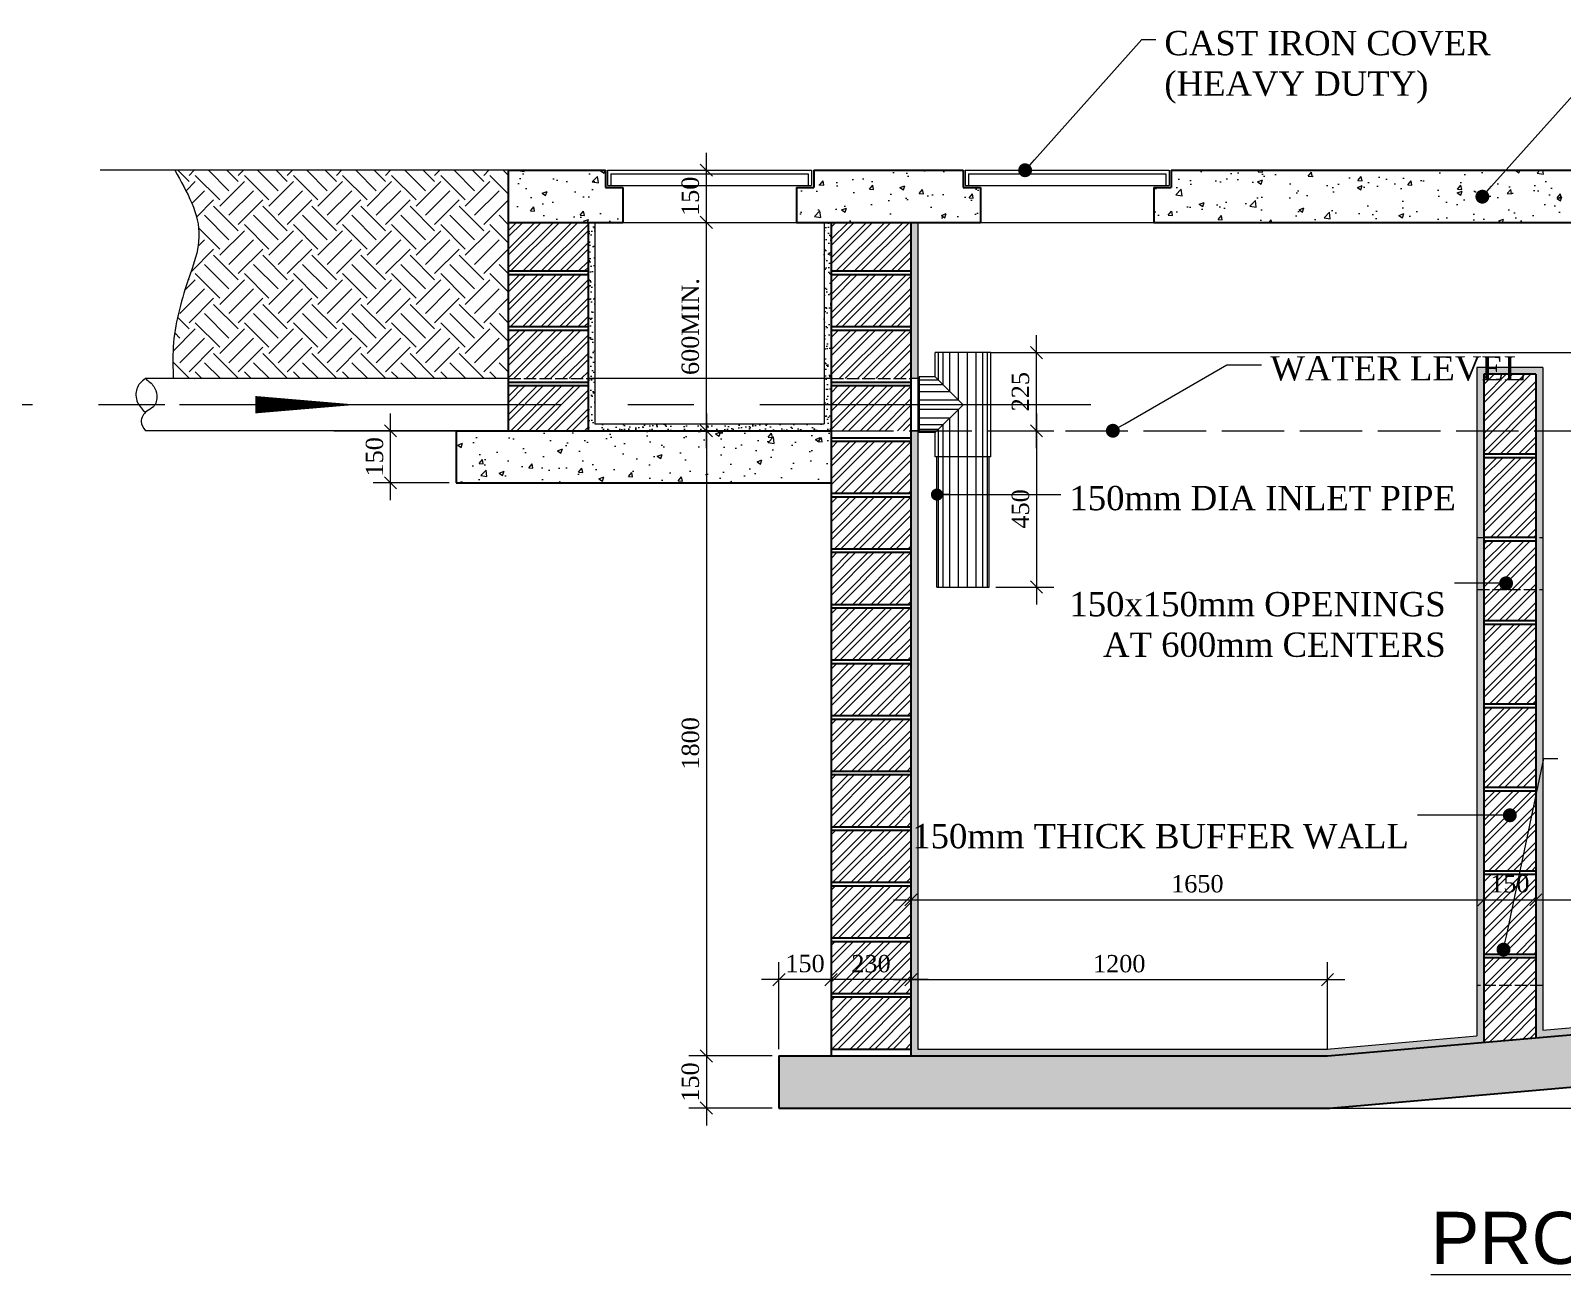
# Model space of a CAD drawing. Header units: inches. Extents: x 13362 to 219275, y -159770 to -978.
# Drawn here: x 163105 to 167517, y -137077 to -133496 of the extents above; entities that cross this region are included whole.
import ezdxf

# ---------------------------------------------------------------- set-up
doc = ezdxf.new("R2010")
doc.units = ezdxf.units.IN
doc.header["$LTSCALE"] = 15
doc.header["$MEASUREMENT"] = 0
doc.linetypes.add('ACAD_ISO02W100', pattern=[15, 12, -3])
doc.linetypes.add('CENTERX2', pattern=[101.6, 63.5, -12.7, 12.7, -12.7])
doc.layers.get('Defpoints').update_dxf_attribs({"lineweight": 0})
for name, color, linetype, lineweight in [('centerline', 8, 'CENTERX2', 9), ('DIMENSIONS', 7, 'Continuous', 0), ('hatch', 252, 'Continuous', 0), ('HATCH 2', 252, 'Continuous', 0), ('MANHOLE COVER', 240, 'Continuous', 9), ('PIPES', 130, 'Continuous', 13), ('PLASTER', 7, 'Continuous', 0), ('TEXTS', 3, 'Continuous', 0), ('WALLS', 50, 'Continuous', 30), ('window', 5, 'Continuous', 0)]:
    doc.layers.add(name, color=color, linetype=linetype, lineweight=lineweight)
doc.styles.add('SS50', font='romantic.ttf', dxfattribs={"height": 50})
doc.styles.get("Standard").update_dxf_attribs({"font": 'arial.ttf', "height": 80})
doc.dimstyles.new('SS50', dxfattribs={"dimtxt": 50, "dimasz": 35, "dimexe": 50, "dimexo": 20, "dimgap": 20, "dimtad": 1, "dimtoh": 1, "dimdec": 0, "dimtxsty": 'SS50', "dimblk": 'OBLIQUE', "dimcen": 2.5, "dimdle": 50, "dimclrd": 150, "dimclre": 150, "dimclrt": 150, "dimadec": 0, "dimazin": 0, "dimtfac": 1, "dimtdec": 0, "dimtix": 1, "dimtmove": 2, "dimatfit": 0, "dimldrblk": 'DOT', "dimfxl": 1, "dimlwd": 0, "dimlwe": 0, "dimarcsym": 0})
pattern_1 = [(50, (136549.83, -162056.09), (143.45204, -12.55043), [15, -165]), (355, (136549.83, -162056.09), (-27.75027, 150.43843), [12, -132]), (100.4514, (136561.78, -162057.14), (115.70188, 137.8879), [12.74804, -140.2284]), (46.1842, (136549.83, -162016.1), (213.4482, -33.1038), [22.5, -247.5]), (96.6356, (136567.61, -162018.85), (186.9325, 194.8236), [19.1221, -210.3426]), (351.1842, (136549.83, -162016.1), (186.9324, 194.8237), [18, -198]), (21, (136569.83, -162026.09), (119.3814, -80.52378), [15, -165]), (326, (136569.83, -162026.09), (48.66307, 145.03), [12, -132]), (71.4514, (136579.77, -162032.8), (168.04453, 64.5061), [12.74804, -140.2284]), (37.5, (136549.826, -162056.09), (2.43197, 66.57877), [0, -130.4, 0, -134, 0, -132.5]), (7.5, (136549.826, -162056.09), (52.61391, 78.88234), [0, -76.4, 0, -127.4, 0, -50.5]), (327.5, (136505.226, -162056.09), (106.76449, -4.510974), [0, -50, 0, -156, 0, -207]), (317.5, (136485.23, -162056.09), (116.63723, 20.021), [0, -65, 0, -103.6, 0, -147])]
pattern_2 = [(45, (136549.826, -162056.09), (-26.516504, 26.516504), []), (45, (136567.504, -162056.09), (-26.516504, 26.516504), [])]
pattern_3 = [(37.5, (136549.826, -162056.091), (-0.9449, 28.902357), [0, -22.8, 0, -25.5, 0, -24.375]), (7.5, (136549.826, -162056.09), (26.54665, 42.33219), [0, -12.3, 0, -20.55, 0, -7.875]), (327.5, (136531.376, -162056.09), (46.712128, 0.084886), [0, -7.5, 0, -27, 0, -35.25]), (317.5, (136531.376, -162056.09), (45.0919, 13.165133), [0, -3.75, 0, -17.7, 0, -20.25])]

# ---------------------------------------------------------------- blocks, each defined once
blk = doc.blocks.new('_Oblique')
at = {"layer": 'window', "color": 0, "lineweight": -2}
blk.add_line((-0.5, -0.5), (0.5, 0.5), dxfattribs=at)
blk = doc.blocks.new('*D226')
at = {"layer": 'Defpoints', "color": 0}
for p in [(165410.4, -136228.4), (165410.4, -136236.1), (165640.4, -136448.3)]:
    blk.add_point(p, dxfattribs=at)
at = {"layer": 'DIMENSIONS', "color": 150, "lineweight": 0}
for p, q in [((165410.4, -136216.1), (165410.4, -136178.4)), ((165640.4, -136428.3), (165640.4, -136178.4)), ((165690.4, -136228.4), (165360.4, -136228.4))]:
    blk.add_line(p, q, dxfattribs=at)
at = {"layer": 'DIMENSIONS', "color": 150, "lineweight": 0, "xscale": 35, "yscale": 35, "zscale": 35, "rotation": 180}
blk.add_blockref('_Oblique', (165410.4, -136228.4), dxfattribs=at)
at = {"layer": 'DIMENSIONS', "color": 150, "lineweight": 0, "xscale": 35, "yscale": 35, "zscale": 35}
blk.add_blockref('_Oblique', (165640.4, -136228.4), dxfattribs=at)
at = {"layer": 'DIMENSIONS', "color": 150, "insert": (165525.4, -136182.9), "char_height": 50, "attachment_point": 5, "style": 'SS50'}
blk.add_mtext('230', dxfattribs=at)
blk = doc.blocks.new('_Dot')
at = {"layer": 'TEXTS', "color": 0, "lineweight": -2}
blk.add_line((-0.5, 0), (-1, 0), dxfattribs=at)
at = {"layer": 'TEXTS', "color": 0, "const_width": 0.5}
blk.add_lwpolyline([(-0.25, 0, 1), (0.25, 0, 1)], format="xyb", close=True, dxfattribs=at)
blk = doc.blocks.new('*D227')
at = {"layer": 'Defpoints', "color": 0}
for p in [(163958, -134648.3), (165051.2, -136448.3), (165260.4, -136448.3)]:
    blk.add_point(p, dxfattribs=at)
at = {"layer": 'DIMENSIONS', "color": 150, "lineweight": 0}
for p, q in [((165051.2, -134598.3), (165051.2, -136498.3)), ((163978, -134648.3), (165101.2, -134648.3)), ((165240.4, -136448.3), (165001.2, -136448.3))]:
    blk.add_line(p, q, dxfattribs=at)
at = {"layer": 'DIMENSIONS', "color": 150, "lineweight": 0, "xscale": 35, "yscale": 35, "zscale": 35}
for p, rotation in [((165051.2, -134648.3), 90), ((165051.2, -136448.3), 270)]:
    blk.add_blockref('_Oblique', p, dxfattribs=dict(at, rotation=rotation))
at = {"layer": 'DIMENSIONS', "color": 150, "insert": (165005.6, -135548.3), "char_height": 50, "attachment_point": 5, "rotation": 90, "style": 'SS50'}
blk.add_mtext('1800', dxfattribs=at)
blk = doc.blocks.new('*D228')
at = {"layer": 'Defpoints', "color": 0}
for p in [(165260.4, -136448.3), (165051.2, -136598.3), (165260.4, -136598.3)]:
    blk.add_point(p, dxfattribs=at)
at = {"layer": 'DIMENSIONS', "color": 150, "lineweight": 0}
for p, q in [((165051.2, -136398.3), (165051.2, -136648.3)), ((165240.4, -136448.3), (165001.2, -136448.3)), ((165240.4, -136598.3), (165001.2, -136598.3))]:
    blk.add_line(p, q, dxfattribs=at)
at = {"layer": 'DIMENSIONS', "color": 150, "lineweight": 0, "xscale": 35, "yscale": 35, "zscale": 35}
for p, rotation in [((165051.2, -136448.3), 90), ((165051.2, -136598.3), 270)]:
    blk.add_blockref('_Oblique', p, dxfattribs=dict(at, rotation=rotation))
at = {"layer": 'DIMENSIONS', "color": 150, "insert": (165005.2, -136523.3), "char_height": 50, "attachment_point": 5, "rotation": 90, "style": 'SS50'}
blk.add_mtext('150', dxfattribs=at)
blk = doc.blocks.new('*D229')
at = {"layer": 'Defpoints', "color": 0}
for p in [(165260.4, -136228.4), (165410.4, -136236.1), (165260.4, -136448.3)]:
    blk.add_point(p, dxfattribs=at)
at = {"layer": 'DIMENSIONS', "color": 150, "lineweight": 0}
for p, q in [((165260.4, -136428.3), (165260.4, -136178.4)), ((165410.4, -136216.1), (165410.4, -136178.4)), ((165460.4, -136228.4), (165210.4, -136228.4))]:
    blk.add_line(p, q, dxfattribs=at)
at = {"layer": 'DIMENSIONS', "color": 150, "lineweight": 0, "xscale": 35, "yscale": 35, "zscale": 35, "rotation": 180}
blk.add_blockref('_Oblique', (165260.4, -136228.4), dxfattribs=at)
at = {"layer": 'DIMENSIONS', "color": 150, "lineweight": 0, "xscale": 35, "yscale": 35, "zscale": 35}
blk.add_blockref('_Oblique', (165410.4, -136228.4), dxfattribs=at)
at = {"layer": 'DIMENSIONS', "color": 150, "insert": (165335.4, -136182.5), "char_height": 50, "attachment_point": 5, "style": 'SS50'}
blk.add_mtext('150', dxfattribs=at)
blk = doc.blocks.new('*D230')
at = {"layer": 'Defpoints', "color": 0}
for p in [(164987.5, -134048.3), (165051.2, -134048.3), (163958, -134648.3)]:
    blk.add_point(p, dxfattribs=at)
at = {"layer": 'DIMENSIONS', "color": 150, "lineweight": 0}
for p, q in [((165051.2, -134698.3), (165051.2, -133998.3)), ((165007.5, -134048.3), (165101.2, -134048.3)), ((163978, -134648.3), (165101.2, -134648.3))]:
    blk.add_line(p, q, dxfattribs=at)
at = {"layer": 'DIMENSIONS', "color": 150, "lineweight": 0, "xscale": 35, "yscale": 35, "zscale": 35}
for p, rotation in [((165051.2, -134048.3), 90), ((165051.2, -134648.3), 270)]:
    blk.add_blockref('_Oblique', p, dxfattribs=dict(at, rotation=rotation))
at = {"layer": 'DIMENSIONS', "color": 150, "insert": (165005.4, -134348.3), "char_height": 50, "attachment_point": 5, "rotation": 90, "style": 'SS50'}
blk.add_mtext('600MIN.', dxfattribs=at)
blk = doc.blocks.new('*D231')
at = {"layer": 'Defpoints', "color": 0}
for p in [(164141.5, -134648.3), (164330.4, -134648.3), (164330.4, -134798.3)]:
    blk.add_point(p, dxfattribs=at)
at = {"layer": 'DIMENSIONS', "color": 150, "lineweight": 0}
for p, q in [((164141.5, -134848.3), (164141.5, -134598.3)), ((164310.4, -134648.3), (164091.5, -134648.3)), ((164310.4, -134798.3), (164091.5, -134798.3))]:
    blk.add_line(p, q, dxfattribs=at)
at = {"layer": 'DIMENSIONS', "color": 150, "lineweight": 0, "xscale": 35, "yscale": 35, "zscale": 35}
for p, rotation in [((164141.5, -134648.3), 90), ((164141.5, -134798.3), 270)]:
    blk.add_blockref('_Oblique', p, dxfattribs=dict(at, rotation=rotation))
at = {"layer": 'DIMENSIONS', "color": 150, "insert": (164095.6, -134723.3), "char_height": 50, "attachment_point": 5, "rotation": 90, "style": 'SS50'}
blk.add_mtext('150', dxfattribs=at)
blk = doc.blocks.new('*D232')
at = {"layer": 'Defpoints', "color": 0}
for p in [(164987.5, -133898.3), (165051.2, -133898.3), (164987.5, -134048.3)]:
    blk.add_point(p, dxfattribs=at)
at = {"layer": 'DIMENSIONS', "color": 150, "lineweight": 0}
for p, q in [((165051.2, -134098.3), (165051.2, -133848.3)), ((165007.5, -133898.3), (165101.2, -133898.3)), ((165007.5, -134048.3), (165101.2, -134048.3))]:
    blk.add_line(p, q, dxfattribs=at)
at = {"layer": 'DIMENSIONS', "color": 150, "lineweight": 0, "xscale": 35, "yscale": 35, "zscale": 35}
for p, rotation in [((165051.2, -133898.3), 90), ((165051.2, -134048.3), 270)]:
    blk.add_blockref('_Oblique', p, dxfattribs=dict(at, rotation=rotation))
at = {"layer": 'DIMENSIONS', "color": 150, "insert": (165005.2, -133973.3), "char_height": 50, "attachment_point": 5, "rotation": 90, "style": 'SS50'}
blk.add_mtext('150', dxfattribs=at)
blk = doc.blocks.new('*D196')
at = {"layer": 'Defpoints', "color": 0}
for p in [(168870.4, -136453.9), (166821.4, -136598.3), (169041.3, -136598.3)]:
    blk.add_point(p, dxfattribs=at)
at = {"layer": 'DIMENSIONS', "color": 150, "lineweight": 0}
for p, q in [((169041.3, -136403.9), (169041.3, -136648.3)), ((168890.4, -136453.9), (169091.3, -136453.9)), ((166841.4, -136598.3), (169091.3, -136598.3))]:
    blk.add_line(p, q, dxfattribs=at)
at = {"layer": 'DIMENSIONS', "color": 150, "lineweight": 0, "xscale": 35, "yscale": 35, "zscale": 35}
for p, rotation in [((169041.3, -136453.9), 90), ((169041.3, -136598.3), 270)]:
    blk.add_blockref('_Oblique', p, dxfattribs=dict(at, rotation=rotation))
at = {"layer": 'DIMENSIONS', "color": 150, "insert": (168995.4, -136526.1), "char_height": 50, "attachment_point": 5, "rotation": 90, "style": 'SS50'}
blk.add_mtext('150', dxfattribs=at)
blk = doc.blocks.new('*D197')
at = {"layer": 'Defpoints', "color": 0}
for p in [(167440.4, -135998.8), (167290.4, -136013.8), (167440.4, -136034.7)]:
    blk.add_point(p, dxfattribs=at)
at = {"layer": 'DIMENSIONS', "color": 150, "lineweight": 0}
for p, q in [((167290.4, -135993.8), (167290.4, -135948.8)), ((167440.4, -136014.7), (167440.4, -135948.8)), ((167240.4, -135998.8), (167490.4, -135998.8))]:
    blk.add_line(p, q, dxfattribs=at)
at = {"layer": 'DIMENSIONS', "color": 150, "lineweight": 0, "xscale": 35, "yscale": 35, "zscale": 35, "rotation": 180}
blk.add_blockref('_Oblique', (167290.4, -135998.8), dxfattribs=at)
at = {"layer": 'DIMENSIONS', "color": 150, "lineweight": 0, "xscale": 35, "yscale": 35, "zscale": 35}
blk.add_blockref('_Oblique', (167440.4, -135998.8), dxfattribs=at)
at = {"layer": 'DIMENSIONS', "color": 150, "insert": (167365.4, -135952.8), "char_height": 50, "attachment_point": 5, "style": 'SS50'}
blk.add_mtext('150', dxfattribs=at)
blk = doc.blocks.new('*D198')
at = {"layer": 'Defpoints', "color": 0}
for p in [(165898.9, -134648.3), (165865.4, -135098.3), (166002, -135098.3)]:
    blk.add_point(p, dxfattribs=at)
at = {"layer": 'DIMENSIONS', "color": 150, "lineweight": 0}
for p, q in [((166002, -134598.3), (166002, -135148.3)), ((165918.9, -134648.3), (166052, -134648.3)), ((165885.4, -135098.3), (166052, -135098.3))]:
    blk.add_line(p, q, dxfattribs=at)
at = {"layer": 'DIMENSIONS', "color": 150, "lineweight": 0, "xscale": 35, "yscale": 35, "zscale": 35}
for p, rotation in [((166002, -134648.3), 90), ((166002, -135098.3), 270)]:
    blk.add_blockref('_Oblique', p, dxfattribs=dict(at, rotation=rotation))
at = {"layer": 'DIMENSIONS', "color": 150, "insert": (165956, -134873.3), "char_height": 50, "attachment_point": 5, "rotation": 90, "style": 'SS50'}
blk.add_mtext('450', dxfattribs=at)
blk = doc.blocks.new('*D199')
at = {"layer": 'Defpoints', "color": 0}
for p in [(165640.4, -136006.1), (167290.4, -135998.8), (167290.4, -136013.8)]:
    blk.add_point(p, dxfattribs=at)
at = {"layer": 'DIMENSIONS', "color": 150, "lineweight": 0}
for p, q in [((165640.4, -135986.1), (165640.4, -135948.8)), ((167290.4, -135993.8), (167290.4, -135948.8)), ((165590.4, -135998.8), (167340.4, -135998.8))]:
    blk.add_line(p, q, dxfattribs=at)
at = {"layer": 'DIMENSIONS', "color": 150, "lineweight": 0, "xscale": 35, "yscale": 35, "zscale": 35, "rotation": 180}
blk.add_blockref('_Oblique', (165640.4, -135998.8), dxfattribs=at)
at = {"layer": 'DIMENSIONS', "color": 150, "lineweight": 0, "xscale": 35, "yscale": 35, "zscale": 35}
blk.add_blockref('_Oblique', (167290.4, -135998.8), dxfattribs=at)
at = {"layer": 'DIMENSIONS', "color": 150, "insert": (166465.4, -135952.8), "char_height": 50, "attachment_point": 5, "style": 'SS50'}
blk.add_mtext('1650', dxfattribs=at)
blk = doc.blocks.new('*D200')
at = {"layer": 'Defpoints', "color": 0}
for p in [(166840.4, -136228.4), (165640.4, -136448.3), (166840.4, -136448.3)]:
    blk.add_point(p, dxfattribs=at)
at = {"layer": 'DIMENSIONS', "color": 150, "lineweight": 0}
for p, q in [((165640.4, -136428.3), (165640.4, -136178.4)), ((166840.4, -136428.3), (166840.4, -136178.4)), ((165590.4, -136228.4), (166890.4, -136228.4))]:
    blk.add_line(p, q, dxfattribs=at)
at = {"layer": 'DIMENSIONS', "color": 150, "lineweight": 0, "xscale": 35, "yscale": 35, "zscale": 35, "rotation": 180}
blk.add_blockref('_Oblique', (165640.4, -136228.4), dxfattribs=at)
at = {"layer": 'DIMENSIONS', "color": 150, "lineweight": 0, "xscale": 35, "yscale": 35, "zscale": 35}
blk.add_blockref('_Oblique', (166840.4, -136228.4), dxfattribs=at)
at = {"layer": 'DIMENSIONS', "color": 150, "insert": (166240.4, -136182.9), "char_height": 50, "attachment_point": 5, "style": 'SS50'}
blk.add_mtext('1200', dxfattribs=at)
blk = doc.blocks.new('*D201')
at = {"layer": 'Defpoints', "color": 0}
for p in [(165870.4, -134423.3), (166002, -134423.3), (165898.9, -134648.3)]:
    blk.add_point(p, dxfattribs=at)
at = {"layer": 'DIMENSIONS', "color": 150, "lineweight": 0}
for p, q in [((166002, -134698.3), (166002, -134373.3)), ((165890.4, -134423.3), (166052, -134423.3)), ((165918.9, -134648.3), (166052, -134648.3))]:
    blk.add_line(p, q, dxfattribs=at)
at = {"layer": 'DIMENSIONS', "color": 150, "lineweight": 0, "xscale": 35, "yscale": 35, "zscale": 35}
for p, rotation in [((166002, -134423.3), 90), ((166002, -134648.3), 270)]:
    blk.add_blockref('_Oblique', p, dxfattribs=dict(at, rotation=rotation))
at = {"layer": 'DIMENSIONS', "color": 150, "insert": (165956, -134535.8), "char_height": 50, "attachment_point": 5, "rotation": 90, "style": 'SS50'}
blk.add_mtext('225', dxfattribs=at)
blk = doc.blocks.new('*D202')
at = {"layer": 'Defpoints', "color": 0}
for p in [(168490.4, -135998.8), (167440.4, -136034.7), (168490.4, -136034.7)]:
    blk.add_point(p, dxfattribs=at)
at = {"layer": 'DIMENSIONS', "color": 150, "lineweight": 0}
for p, q in [((167440.4, -136014.7), (167440.4, -135948.8)), ((168490.4, -136014.7), (168490.4, -135948.8)), ((167390.4, -135998.8), (168540.4, -135998.8))]:
    blk.add_line(p, q, dxfattribs=at)
at = {"layer": 'DIMENSIONS', "color": 150, "lineweight": 0, "xscale": 35, "yscale": 35, "zscale": 35, "rotation": 180}
blk.add_blockref('_Oblique', (167440.4, -135998.8), dxfattribs=at)
at = {"layer": 'DIMENSIONS', "color": 150, "lineweight": 0, "xscale": 35, "yscale": 35, "zscale": 35}
blk.add_blockref('_Oblique', (168490.4, -135998.8), dxfattribs=at)
at = {"layer": 'DIMENSIONS', "color": 150, "insert": (167965.4, -135952.8), "char_height": 50, "attachment_point": 5, "style": 'SS50'}
blk.add_mtext('1050', dxfattribs=at)

msp = doc.modelspace()

# ---------------------------------------------------------------- hatches: boundary and pattern name
at = {"layer": 'HATCH 2'}
h = msp.add_hatch(dxfattribs=at)
h.set_pattern_fill('EARTH', color=256, scale=400, angle=45, style=0)
h.set_pattern_definition([(45, (136549.83, -162056.09), (1e-14, 141.42136), [100, -100]), (45, (136523.31, -162029.57), (1e-14, 141.42136), [100, -100]), (45, (136496.79, -162003.06), (1e-14, 141.42136), [100, -100]), (135, (136496.79, -161985.38), (-141.42136, 1e-14), [100, -100]), (135, (136523.31, -161958.86), (-141.42136, 1e-14), [100, -100]), (135, (136549.83, -161932.35), (-141.42136, 1e-14), [100, -100])])
edge = h.paths.add_edge_path()
edge.add_line((163515.8, -134498.3), (164480.4, -134498.3))
edge.add_line((164480.4, -134498.3), (164480.4, -133898.3))
edge.add_line((164480.4, -133898.3), (163520.2, -133898.3))
edge.add_spline(control_points=[(163520.2, -133898.3), (163555.9, -133961.3), (163614.4, -134064.8), (163548.1, -134237.4), (163511.9, -134371.6), (163514.9, -134467.6), (163515.8, -134498.3)], knot_values=[0, 0, 0, 0, 203.270663, 334.149768, 529.250892, 620.888644, 620.888644, 620.888644, 620.888644], degree=3, periodic=0)
h = msp.add_hatch(dxfattribs=at)
h.set_pattern_fill('AR-CONC', color=256, scale=20, style=0)
h.set_pattern_definition(pattern_1)
h.paths.add_polyline_path([(165310.4, -134048.3), (165840.4, -134048.3), (165840.4, -133948.3), (165790.4, -133948.3), (165790.4, -133898.3), (165360.4, -133898.3), (165360.4, -133948.3), (165310.4, -133948.3)])
h.paths.add_polyline_path([(164480.4, -133898.3), (164480.4, -134048.3), (164810.4, -134048.3), (164810.4, -133948.3), (164760.4, -133948.3), (164760.4, -133898.3)])
h = msp.add_hatch(dxfattribs=at)
h.set_pattern_fill('AR-CONC', color=256, scale=20, style=0)
h.set_pattern_definition(pattern_1)
h.paths.add_polyline_path([(169320.4, -134048.3), (169650.4, -134048.3), (169650.4, -133898.3), (169370.4, -133898.3), (169370.4, -133948.3), (169320.4, -133948.3)])
h.paths.add_polyline_path([(168290.4, -134048.3), (168820.4, -134048.3), (168820.4, -133948.3), (168770.4, -133948.3), (168770.4, -133898.3), (168340.4, -133898.3), (168340.4, -133948.3), (168290.4, -133948.3)])
h.paths.add_polyline_path([(166340.4, -134048.3), (167790.4, -134048.3), (167790.4, -133948.3), (167740.4, -133948.3), (167740.4, -133898.3), (166390.4, -133898.3), (166390.4, -133948.3), (166340.4, -133948.3)])
h = msp.add_hatch(dxfattribs=at)
h.set_pattern_fill('ANSI32', color=256, scale=100, style=0)
h.set_pattern_definition(pattern_2)
h.paths.add_polyline_path([(164710.4, -134048.3), (164480.4, -134048.3), (164480.4, -134188.3), (164710.4, -134188.3)])
h.paths.add_polyline_path([(164710.4, -134198.3), (164480.4, -134198.3), (164480.4, -134348.3), (164710.4, -134348.3)])
h.paths.add_polyline_path([(164710.4, -134358.3), (164480.4, -134358.3), (164480.4, -134498.3), (164710.4, -134498.3)])
h.paths.add_polyline_path([(164710.4, -134518.3), (164480.4, -134518.3), (164480.4, -134573.3), (164710.4, -134573.3)])
h.paths.add_polyline_path([(164710.4, -134573.3), (164480.4, -134573.3), (164480.4, -134648.3), (164710.4, -134648.3)])
h = msp.add_hatch(dxfattribs=at)
h.set_pattern_fill('AR-SAND', color=256, scale=15, style=0)
h.set_pattern_definition(pattern_3)
h.paths.add_polyline_path([(165410.4, -134048.3), (165390.4, -134048.3), (165390.4, -134498.3), (165410.4, -134498.3)])
h.paths.add_polyline_path([(165410.4, -134498.3), (165390.4, -134498.3), (165390.4, -134573.3), (165410.4, -134573.3)])
h.paths.add_polyline_path([(165410.4, -134573.3), (165390.4, -134573.3), (165390.4, -134628.3), (164730.4, -134628.3), (164730.4, -134573.3), (164710.4, -134573.3), (164710.4, -134648.3), (165410.4, -134648.3)])
h.paths.add_polyline_path([(164730.4, -134498.3), (164710.4, -134498.3), (164710.4, -134573.3), (164730.4, -134573.3)])
h.paths.add_polyline_path([(164730.4, -134048.3), (164710.4, -134048.3), (164710.4, -134498.3), (164730.4, -134498.3)])
h = msp.add_hatch(dxfattribs=at)
h.set_pattern_fill('ANSI32', color=256, scale=100, style=0)
h.set_pattern_definition(pattern_2)
h.paths.add_polyline_path([(165640.4, -134048.3), (165410.4, -134048.3), (165410.4, -134188.3), (165640.4, -134188.3)])
h.paths.add_polyline_path([(165640.4, -134198.3), (165410.4, -134198.3), (165410.4, -134348.3), (165640.4, -134348.3)])
h.paths.add_polyline_path([(165640.4, -134358.3), (165410.4, -134358.3), (165410.4, -134498.3), (165640.4, -134498.3)])
h.paths.add_polyline_path([(165640.4, -134518.3), (165410.4, -134518.3), (165410.4, -134573.3), (165640.4, -134573.3)])
h.paths.add_polyline_path([(165640.4, -134573.3), (165410.4, -134573.3), (165410.4, -134648.3), (165640.4, -134648.3)])
h.paths.add_polyline_path([(165640.4, -134678.3), (165410.4, -134678.3), (165410.4, -134828.3), (165640.4, -134828.3)])
h.paths.add_polyline_path([(165640.4, -134998.3), (165410.4, -134998.3), (165410.4, -135148.3), (165640.4, -135148.3)])
h.paths.add_polyline_path([(165640.4, -134838.3), (165410.4, -134838.3), (165410.4, -134988.3), (165640.4, -134988.3)])
h.paths.add_polyline_path([(165640.4, -135158.3), (165410.4, -135158.3), (165410.4, -135308.3), (165640.4, -135308.3)])
h.paths.add_polyline_path([(165640.4, -135318.3), (165410.4, -135318.3), (165410.4, -135468.3), (165640.4, -135468.3)])
h.paths.add_polyline_path([(165640.4, -135478.3), (165410.4, -135478.3), (165410.4, -135628.3), (165640.4, -135628.3)])
h.paths.add_polyline_path([(165640.4, -135638.3), (165410.4, -135638.3), (165410.4, -135788.3), (165640.4, -135788.3)])
h.paths.add_polyline_path([(165640.4, -135798.3), (165410.4, -135798.3), (165410.4, -135948.3), (165640.4, -135948.3)])
h.paths.add_polyline_path([(165640.4, -135958.3), (165410.4, -135958.3), (165410.4, -136108.3), (165640.4, -136108.3)])
h.paths.add_polyline_path([(165640.4, -136118.3), (165410.4, -136118.3), (165410.4, -136268.3), (165640.4, -136268.3)])
h.paths.add_polyline_path([(165640.4, -136278.3), (165410.4, -136278.3), (165410.4, -136428.3), (165640.4, -136428.3)])
h = msp.add_hatch(dxfattribs=at)
h.set_pattern_fill('AR-SAND', color=256, scale=15, style=0)
h.set_pattern_definition(pattern_3)
h.paths.add_polyline_path([(167440.4, -134648.3), (167460.4, -134648.3), (167460.4, -134465.8), (167270.4, -134465.8), (167270.4, -134648.3), (167290.4, -134648.3), (167290.4, -134485.8), (167440.4, -134485.8)])
h.paths.add_polyline_path([(167460.4, -134648.3), (167440.4, -134648.3), (167440.4, -134955.8), (167460.4, -134955.8)], flags=17)
h.paths.add_polyline_path([(167290.4, -134648.3), (167270.4, -134648.3), (167270.4, -134955.8), (167290.4, -134955.8)])
h.paths.add_polyline_path([(167440.4, -134955.8), (167440.4, -135105.8), (167460.4, -135105.8), (167460.4, -134955.8)], flags=17)
h.paths.add_polyline_path([(167290.4, -135105.8), (167290.4, -134955.8), (167270.4, -134955.8), (167270.4, -135105.8)])
h.paths.add_polyline_path([(167290.4, -135105.8), (167270.4, -135105.8), (167270.4, -136245.8), (167290.4, -136245.8)])
h.paths.add_polyline_path([(167460.4, -135105.8), (167440.4, -135105.8), (167440.4, -136245.8), (167460.4, -136245.8)], flags=17)
h.paths.add_polyline_path([(167460.4, -136245.8), (167440.4, -136245.8), (167440.4, -136395.8), (168490.4, -136303.9), (168490.4, -134648.3), (168470.4, -134648.3), (168470.4, -136285.6), (167460.4, -136374)])
h.paths.add_polyline_path([(167290.4, -136245.8), (167270.4, -136245.8), (167270.4, -136390.6), (166839.5, -136428.3), (165660.4, -136428.3), (165660.4, -134648.3), (165640.4, -134648.3), (165640.4, -136448.3), (166840.4, -136448.3), (167290.4, -136408.9)])
h.paths.add_polyline_path([(165640.4, -134498.3), (165660.4, -134498.3), (165660.4, -134048.3), (165640.4, -134048.3)])
h.paths.add_polyline_path([(168490.4, -134048.3), (168470.4, -134048.3), (168470.4, -134498.3), (168490.4, -134498.3)])
h = msp.add_hatch(dxfattribs=at)
h.set_pattern_fill('ANSI32', color=256, scale=100, style=0)
h.set_pattern_definition(pattern_2)
h.paths.add_polyline_path([(167440.4, -134485.8), (167290.4, -134485.8), (167290.4, -134648.3), (167440.4, -134648.3)])
h.paths.add_polyline_path([(167440.4, -134648.3), (167290.4, -134648.3), (167290.4, -134715.8), (167440.4, -134715.8)])
h.paths.add_polyline_path([(167440.4, -134725.8), (167290.4, -134725.8), (167290.4, -134873.3), (167440.4, -134873.3)])
h.paths.add_polyline_path([(167440.4, -134873.3), (167290.4, -134873.3), (167290.4, -134955.8), (167440.4, -134955.8)])
h.paths.add_polyline_path([(167440.4, -134965.8), (167290.4, -134965.8), (167290.4, -135023.3), (167440.4, -135023.3)])
h.paths.add_polyline_path([(167440.4, -135023.3), (167290.4, -135023.3), (167290.4, -135195.8), (167440.4, -135195.8)])
h.paths.add_polyline_path([(167440.4, -135205.8), (167290.4, -135205.8), (167290.4, -135435.8), (167440.4, -135435.8)])
h.paths.add_polyline_path([(167440.4, -135445.8), (167290.4, -135445.8), (167290.4, -135675.8), (167440.4, -135675.8)])
h.paths.add_polyline_path([(167440.4, -135685.8), (167290.4, -135685.8), (167290.4, -135915.8), (167440.4, -135915.8)])
h.paths.add_polyline_path([(167440.4, -135925.8), (167290.4, -135925.8), (167290.4, -136155.8), (167440.4, -136155.8)])
h.paths.add_polyline_path([(167440.4, -136165.8), (167290.4, -136165.8), (167290.4, -136245.8), (167440.4, -136245.8)])
h.paths.add_polyline_path([(167440.4, -136245.8), (167290.4, -136245.8), (167290.4, -136408.9), (167440.4, -136395.8)])
h = msp.add_hatch(dxfattribs=at)
h.set_pattern_fill('AR-CONC', color=256, scale=20, style=0)
h.set_pattern_definition(pattern_1)
h.paths.add_polyline_path([(164330.4, -134798.3), (165410.4, -134798.3), (165410.4, -134648.3), (164710.4, -134648.3), (164330.4, -134648.3)])
h = msp.add_hatch(dxfattribs=at)
h.set_pattern_fill('AR-CONC', color=256, scale=20, style=0)
h.set_pattern_definition(pattern_1)
h.paths.add_polyline_path([(165260.4, -136598.3), (166846.9, -136598.3), (168496.9, -136453.9), (168870.4, -136453.9), (168870.4, -136303.9), (168490.4, -136303.9), (166840.4, -136448.3), (165260.4, -136448.3)])

# ---------------------------------------------------------------- linework, layer by layer
at = {"layer": 'centerline'}
msp.add_line((166158.2, -134573.3), (161693, -134573.3), dxfattribs=at)
at = {"layer": 'DIMENSIONS'}
msp.add_line((165870.4, -134423.3), (168260.4, -134423.3), dxfattribs=at)
at = {"layer": 'hatch'}
for p, q in [((164810.4, -134048.3), (165310.4, -134048.3)), ((165840.4, -134048.3), (166340.4, -134048.3)), ((165719.9, -134502.8), (165719.9, -134423.3)), ((165732.9, -134515.8), (165732.9, -134423.3)), ((165752.9, -134535.8), (165752.9, -134423.3)), ((165777.3, -134560.3), (165777.3, -134423.3)), ((165803.4, -135098.3), (165803.4, -134423.3)), ((165827.9, -135098.3), (165827.9, -134423.3)), ((165847.8, -135098.3), (165847.8, -134423.3)), ((165860.8, -135098.3), (165860.8, -134423.3)), ((165410.4, -134498.3), (164710.4, -134498.3)), ((165719.9, -134502.8), (165664.2, -134502.8)), ((165732.9, -134515.8), (165664.2, -134515.8)), ((165752.9, -134535.8), (165664.2, -134535.8)), ((165777.3, -134560.3), (165664.2, -134560.3)), ((165664.2, -134586.3), (165777.3, -134586.3)), ((165777.3, -135098.3), (165777.3, -134586.3)), ((165664.2, -134610.8), (165752.9, -134610.8)), ((165664.2, -134630.7), (165732.9, -134630.7)), ((165664.2, -134643.8), (165719.9, -134643.8)), ((165719.9, -135098.3), (165719.9, -134643.8)), ((165732.9, -135098.3), (165732.9, -134630.7)), ((165752.9, -135098.3), (165752.9, -134610.8)), ((165410.4, -134648.3), (164710.4, -134648.3))]:
    msp.add_line(p, q, dxfattribs=at)
at = {"layer": 'hatch', "linetype": 'ACAD_ISO02W100', "ltscale": 0.2}
for p, q in [((164480.4, -134498.3), (164730.4, -134498.3)), ((165410.4, -134498.3), (165640.4, -134498.3)), ((167270.4, -134955.8), (167460.4, -134955.8)), ((167270.4, -135105.8), (167460.4, -135105.8)), ((167460.4, -136245.8), (167270.4, -136245.8))]:
    msp.add_line(p, q, dxfattribs=at)
at = {"layer": 'hatch', "linetype": 'ACAD_ISO02W100'}
msp.add_line((165410.4, -134648.3), (168720.4, -134648.3), dxfattribs=at)
at = {"layer": 'HATCH 2'}
msp.add_spline([(163520.2, -133898.3), (163589.9, -134089.2), (163558.2, -134216.2), (163515.8, -134406.7), (163515.8, -134498.3)], degree=3, dxfattribs=at)
at = {"layer": 'MANHOLE COVER'}
for p, q in [((164766.4, -133898.3), (165354.4, -133898.3)), ((164766.4, -133898.3), (164766.4, -133942.3)), ((164776.4, -133908.3), (165344.4, -133908.3)), ((164776.4, -133908.3), (164776.4, -133942.3)), ((165344.4, -133908.3), (165344.4, -133942.3)), ((165354.4, -133898.3), (165354.4, -133942.3)), ((165796.4, -133898.3), (166384.4, -133898.3)), ((165796.4, -133898.3), (165796.4, -133942.3)), ((165806.4, -133908.3), (166374.4, -133908.3)), ((165806.4, -133908.3), (165806.4, -133942.3)), ((166374.4, -133908.3), (166374.4, -133942.3)), ((166384.4, -133898.3), (166384.4, -133942.3)), ((164766.4, -133942.3), (165354.4, -133942.3)), ((165796.4, -133942.3), (166384.4, -133942.3))]:
    msp.add_line(p, q, dxfattribs=at)
at = {"layer": 'PIPES'}
for p, q in [((165710.4, -134493.3), (165710.4, -134423.3)), ((165870.4, -134423.3), (165710.4, -134423.3)), ((165870.4, -134723.3), (165870.4, -134423.3)), ((164480.4, -134498.3), (163435.6, -134498.3)), ((165664.2, -134498.3), (165640.4, -134498.3)), ((165710.4, -134493.3), (165664.2, -134493.3)), ((165664.2, -134493.3), (165664.2, -134653.3)), ((165790.4, -134573.3), (165710.4, -134493.3)), ((163752, -134573.3), (163533.7, -134573.3)), ((165790.4, -134573.3), (165710.4, -134653.3)), ((164480.4, -134648.3), (163435.6, -134648.3)), ((165664.2, -134648.3), (165640.4, -134648.3)), ((165710.4, -134653.3), (165664.2, -134653.3)), ((165710.4, -134723.3), (165710.4, -134653.3)), ((165870.4, -134723.3), (165710.4, -134723.3)), ((165715.4, -135098.3), (165715.4, -134723.3)), ((165865.4, -135098.3), (165865.4, -134723.3)), ((165715.4, -135098.3), (165865.4, -135098.3))]:
    msp.add_line(p, q, dxfattribs=at)
msp.add_lwpolyline([(164046.9, -134573.3, 0, 50, 0), (163752, -134573.3, 50, 50, 0)], format="xyseb", dxfattribs=at)
for points in [[(163435.6, -134498.3), (163419.4, -134511.9), (163408.3, -134545.9), (163412.9, -134566.8), (163436.4, -134596.8)], [(163435.6, -134498.3), (163459.7, -134520.8), (163468.4, -134546.5), (163458.6, -134579.2), (163439.7, -134592.3), (163423.3, -134621.6), (163435.6, -134648.3)]]:
    msp.add_spline(points, degree=3, dxfattribs=at)
at = {"layer": 'PLASTER'}
for p, q in [((164480.4, -133898.3), (163305.5, -133898.3)), ((164730.4, -134048.3), (164730.4, -134628.3)), ((165390.4, -134048.3), (165390.4, -134628.3)), ((165660.4, -134048.3), (165660.4, -136428.3)), ((167460.4, -134465.8), (167270.4, -134465.8)), ((167270.4, -134465.8), (167270.4, -136390.6)), ((167460.4, -134465.8), (167460.4, -136374)), ((164730.4, -134628.3), (165390.4, -134628.3)), ((167460.4, -136374), (168470.4, -136285.6)), ((166838.6, -136428.4), (167270.4, -136390.6)), ((165660.4, -136428.3), (166840.4, -136428.3))]:
    msp.add_line(p, q, dxfattribs=at)
at = {"layer": 'TEXTS'}
for points in [[(165995.9, -133868.5), (166305.4, -133522.2), (166345.4, -133522.2)], [(167312.8, -133944.6), (167622.3, -133598.3), (167662.3, -133598.3)], [(166256.6, -134628.2), (166550, -134458.1), (166650.5, -134458.6)], [(167314.5, -135087.5), (167205.7, -135087.5)], [(167355.4, -136103), (167463.6, -135591.5), (167503.6, -135591.5)], [(167325.4, -135755.4), (167099.6, -135755.4)]]:
    msp.add_lwpolyline(points, dxfattribs=at)
at = {"layer": 'WALLS'}
for p, q in [((164480.4, -133898.3), (164480.4, -134648.3)), ((164480.4, -133898.3), (164760.4, -133898.3)), ((164760.4, -133898.3), (164760.4, -133948.3)), ((165360.4, -133898.3), (165790.4, -133898.3)), ((165360.4, -133898.3), (165360.4, -133948.3)), ((165790.4, -133898.3), (165790.4, -133948.3)), ((166390.4, -133898.3), (167740.4, -133898.3)), ((166390.4, -133898.3), (166390.4, -133948.3)), ((164760.4, -133948.3), (164810.4, -133948.3)), ((164810.4, -133948.3), (164810.4, -134048.3)), ((165310.4, -133948.3), (165360.4, -133948.3)), ((165310.4, -133948.3), (165310.4, -134048.3)), ((165790.4, -133948.3), (165840.4, -133948.3)), ((165840.4, -133948.3), (165840.4, -134048.3)), ((166340.4, -133948.3), (166340.4, -134048.3)), ((166340.4, -133948.3), (166390.4, -133948.3)), ((164480.4, -134048.3), (164810.4, -134048.3)), ((164710.4, -134048.3), (164710.4, -134648.3)), ((165310.4, -134048.3), (165840.4, -134048.3)), ((165410.4, -134048.3), (165410.4, -136448.3)), ((165640.4, -134048.3), (165640.4, -136448.3)), ((166340.4, -134048.3), (167790.4, -134048.3)), ((164480.4, -134188.3), (164710.4, -134188.3)), ((164480.4, -134198.3), (164710.4, -134198.3)), ((165410.4, -134188.3), (165640.4, -134188.3)), ((165410.4, -134198.3), (165640.4, -134198.3)), ((164480.4, -134348.3), (164710.4, -134348.3)), ((164480.4, -134348.3), (164710.4, -134348.3)), ((164480.4, -134358.3), (164710.4, -134358.3)), ((165410.4, -134348.3), (165640.4, -134348.3)), ((165410.4, -134348.3), (165640.4, -134348.3)), ((165410.4, -134358.3), (165640.4, -134358.3)), ((164480.4, -134508.3), (164710.4, -134508.3)), ((164480.4, -134508.3), (164710.4, -134508.3)), ((165410.4, -134508.3), (165640.4, -134508.3)), ((165410.4, -134508.3), (165640.4, -134508.3)), ((167440.4, -134485.8), (167290.4, -134485.8)), ((167290.4, -134485.8), (167290.4, -136408.9)), ((167440.4, -134485.8), (167440.4, -136395.8)), ((164480.4, -134518.3), (164710.4, -134518.3)), ((165410.4, -134518.3), (165640.4, -134518.3)), ((164330.4, -134648.3), (165410.4, -134648.3)), ((164330.4, -134648.3), (164330.4, -134798.3)), ((165410.4, -134668.3), (165640.4, -134668.3)), ((165410.4, -134668.3), (165640.4, -134668.3)), ((165410.4, -134678.3), (165640.4, -134678.3)), ((167440.4, -134715.8), (167290.4, -134715.8)), ((167440.4, -134715.8), (167290.4, -134715.8)), ((167440.4, -134725.8), (167290.4, -134725.8)), ((164330.4, -134798.3), (165410.4, -134798.3)), ((165410.4, -134828.3), (165640.4, -134828.3)), ((165410.4, -134838.3), (165640.4, -134838.3)), ((165410.4, -134988.3), (165640.4, -134988.3)), ((167440.4, -134955.8), (167290.4, -134955.8)), ((167440.4, -134955.8), (167290.4, -134955.8)), ((167440.4, -134965.8), (167290.4, -134965.8)), ((165410.4, -134998.3), (165640.4, -134998.3)), ((165410.4, -135148.3), (165640.4, -135148.3)), ((165410.4, -135158.3), (165640.4, -135158.3)), ((167440.4, -135195.8), (167290.4, -135195.8)), ((167440.4, -135195.8), (167290.4, -135195.8)), ((167440.4, -135205.8), (167290.4, -135205.8)), ((165410.4, -135308.3), (165640.4, -135308.3)), ((165410.4, -135318.3), (165640.4, -135318.3)), ((167440.4, -135435.8), (167290.4, -135435.8)), ((167440.4, -135435.8), (167290.4, -135435.8)), ((165410.4, -135468.3), (165640.4, -135468.3)), ((165410.4, -135478.3), (165640.4, -135478.3)), ((167440.4, -135445.8), (167290.4, -135445.8)), ((165410.4, -135628.3), (165640.4, -135628.3)), ((165410.4, -135638.3), (165640.4, -135638.3)), ((167440.4, -135675.8), (167290.4, -135675.8)), ((167440.4, -135675.8), (167290.4, -135675.8)), ((167440.4, -135685.8), (167290.4, -135685.8)), ((165410.4, -135788.3), (165640.4, -135788.3)), ((165410.4, -135798.3), (165640.4, -135798.3)), ((167440.4, -135915.8), (167290.4, -135915.8)), ((167440.4, -135915.8), (167290.4, -135915.8)), ((165410.4, -135948.3), (165640.4, -135948.3)), ((165410.4, -135958.3), (165640.4, -135958.3)), ((167440.4, -135925.8), (167290.4, -135925.8)), ((165410.4, -136108.3), (165640.4, -136108.3)), ((165410.4, -136118.3), (165640.4, -136118.3)), ((167440.4, -136155.8), (167290.4, -136155.8)), ((167440.4, -136165.8), (167290.4, -136165.8)), ((165410.4, -136268.3), (165640.4, -136268.3)), ((165410.4, -136278.3), (165640.4, -136278.3)), ((166840.4, -136448.3), (168490.4, -136303.9)), ((165260.4, -136448.3), (166840.4, -136448.3)), ((165260.4, -136448.3), (165260.4, -136598.3)), ((165410.4, -136428.3), (165640.4, -136428.3)), ((166846.9, -136598.3), (168496.9, -136453.9)), ((165260.4, -136598.3), (166846.9, -136598.3))]:
    msp.add_line(p, q, dxfattribs=at)

# ---------------------------------------------------------------- block references
at = {"layer": 'TEXTS', "yscale": 40, "zscale": 40}
for p, xscale, rotation in [((165969.3, -133898.3), 40.00000000000384, 228.2144260689987), ((167286.2, -133974.4), 40.00000000000384, 228.2144260689987), ((166222, -134648.3), 39.9999999999994, 210.108692567673), ((167347.1, -136142.1), 40.0000000000018, 258.0484343314749)]:
    msp.add_blockref('_Dot', p, dxfattribs=dict(at, xscale=xscale, rotation=rotation))
at = {"layer": 'TEXTS', "xscale": 40, "yscale": 40, "zscale": 40}
for p in [(167354.5, -135087.5), (167365.4, -135755.4)]:
    msp.add_blockref('_Dot', p, dxfattribs=at)

# ---------------------------------------------------------------- texts
at = {"layer": 'TEXTS', "char_height": 70, "style": 'SS50'}
for s, insert, attachment_point in [('CAST IRON COVER\\P(HEAVY DUTY)', (166370.4, -133497.2), 1), ('WATER LEVEL', (166675.5, -134433.6), 1), ('150mm DIA INLET PIPE', (166096.9, -134807.1), 1), ('150x150mm OPENINGS\\PAT 600mm CENTERS', (167180.7, -135112.5), 3), ('150mm THICK BUFFER WALL', (167074.6, -135780.4), 3)]:
    msp.add_mtext(s, dxfattribs=dict(at, insert=insert, attachment_point=attachment_point))
at = {"layer": 'TEXTS', "ltscale": 7.5, "insert": (167137.8, -136897), "char_height": 150, "width": 6201.518, "attachment_point": 1}
msp.add_mtext('{\\LPROPOSED SOAK AWAY PIT.}', dxfattribs=at)

# ---------------------------------------------------------------- dimensions: what is measured, and where the dimension line sits
at = {"layer": 'DIMENSIONS'}
for base, p1, p2, picture, middle in [((165051.2, -133898.3), (164987.5, -134048.3), (164987.5, -133898.3), '*D232', (165005.2, -133973.3)), ((166002, -134423.3), (165898.9, -134648.3), (165870.4, -134423.3), '*D201', (165956, -134535.8)), ((165051.2, -136448.3), (163958, -134648.3), (165260.4, -136448.3), '*D227', (165005.6, -135548.3)), ((164141.5, -134648.3), (164330.4, -134798.3), (164330.4, -134648.3), '*D231', (164095.6, -134723.3)), ((166002, -135098.3), (165898.9, -134648.3), (165865.4, -135098.3), '*D198', (165956, -134873.3)), ((165051.2, -136598.3), (165260.4, -136448.3), (165260.4, -136598.3), '*D228', (165005.2, -136523.3))]:
    dim = msp.add_linear_dim(base=base, p1=p1, p2=p2, angle=90, dimstyle='SS50', dxfattribs=at)
    dim.commit()
    dim.dimension.update_dxf_attribs({"geometry": picture, "text_midpoint": middle})
for base, p1, p2, text, picture, middle in [((165051.2, -134048.3), (163958, -134648.3), (164987.5, -134048.3), '<>MIN.', '*D230', (165005.4, -134348.3)), ((169041.3, -136598.3), (168870.4, -136453.9), (166821.4, -136598.3), '150', '*D196', (168995.4, -136526.1))]:
    dim = msp.add_linear_dim(base=base, p1=p1, p2=p2, angle=90, text=text, dimstyle='SS50', dxfattribs=at)
    dim.commit()
    dim.dimension.update_dxf_attribs({"geometry": picture, "text_midpoint": middle})
for base, p1, p2, picture, middle in [((167290.4, -135998.8), (165640.4, -136006.1), (167290.4, -136013.8), '*D199', (166465.4, -135952.8)), ((167440.4, -135998.8), (167290.4, -136013.8), (167440.4, -136034.7), '*D197', (167365.4, -135952.8)), ((168490.4, -135998.8), (167440.4, -136034.7), (168490.4, -136034.7), '*D202', (167965.4, -135952.8)), ((165260.4, -136228.4), (165410.4, -136236.1), (165260.4, -136448.3), '*D229', (165335.4, -136182.5)), ((165410.4, -136228.4), (165640.4, -136448.3), (165410.4, -136236.1), '*D226', (165525.4, -136182.9)), ((166840.4, -136228.4), (165640.4, -136448.3), (166840.4, -136448.3), '*D200', (166240.4, -136182.9))]:
    dim = msp.add_linear_dim(base=base, p1=p1, p2=p2, dimstyle='SS50', dxfattribs=at)
    dim.commit()
    dim.dimension.update_dxf_attribs({"geometry": picture, "text_midpoint": middle})

# ---------------------------------------------------------------- leaders
at = {"layer": 'TEXTS', "annotation_type": 0, "has_hookline": 1, "hookline_direction": 0, "text_width": 1054.7}
msp.add_leader([(165715.4, -134832.1), (166071.9, -134832.1)], dimstyle='SS50', override={"dimgap": 25, "dimtad": 0}, dxfattribs=at)

doc.saveas('drawing.dxf')
